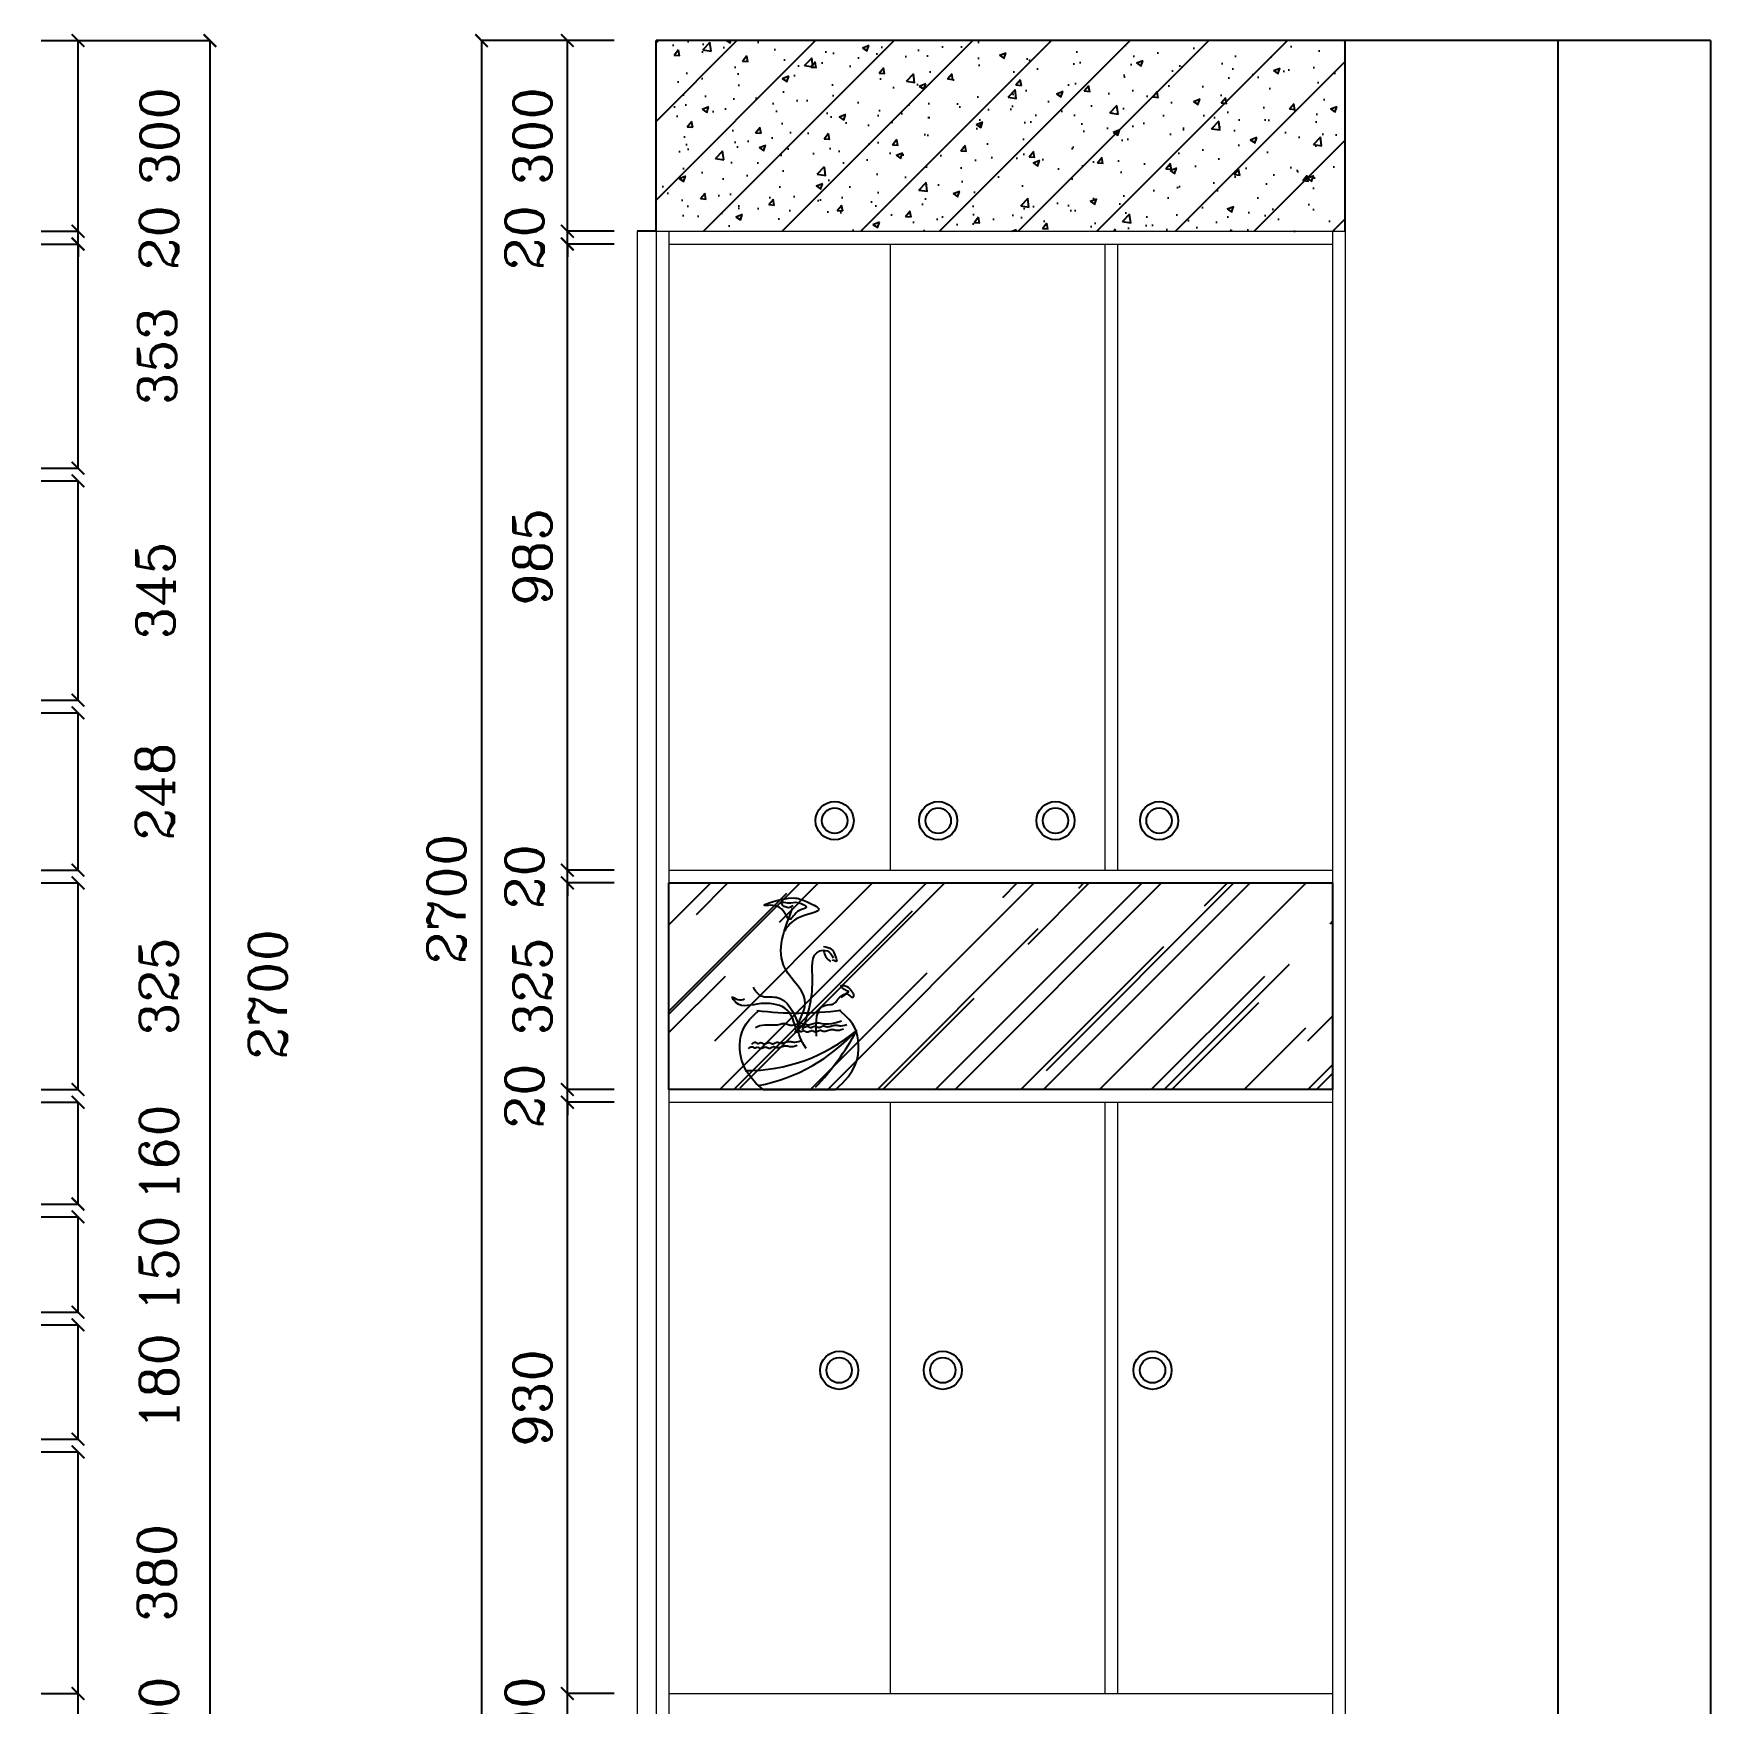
# Model space of a CAD drawing. Header units: millimetres. Extents: x 512961 to 1001058, y -961995 to -458543.
# Drawn here: x 931175 to 933813, y -885218 to -882592 of the extents above; entities that cross this region are included whole.
import ezdxf

# ---------------------------------------------------------------- set-up
doc = ezdxf.new("R2010")
doc.units = ezdxf.units.MM
doc.header["$MEASUREMENT"] = 0
doc.header["$PDMODE"] = 3
doc.layers.get('0').update_dxf_attribs({"linetype": 'CONTINUOUS'})
doc.layers.get('DEFPOINTS').update_dxf_attribs({"linetype": 'CONTINUOUS'})
for name, color, linetype in [('txt', 7, 'CONTINUOUS'), ('WALL', 5, 'CONTINUOUS'), ('家具内线', 8, 'CONTINUOUS'), ('家具外线', 4, 'CONTINUOUS'), ('平面家具', 7, 'CONTINUOUS'), ('衣服', 7, 'CONTINUOUS')]:
    doc.layers.add(name, color=color, linetype=linetype)
doc.layers.add('门窗', color=4, linetype='CONTINUOUS', lineweight=13)
doc.styles.get("Standard").update_dxf_attribs({"font": 'complex.shx', "bigfont": 'hzxy.shx'})
doc.dimstyles.new('LMDIM40', dxfattribs={"dimtxt": 80, "dimasz": 20, "dimexe": 0, "dimexo": 0, "dimgap": 25, "dimtad": 1, "dimdec": 0, "dimzin": 0, "dimdsep": 46, "dimtxsty": 'Standard', "dimblk1": 'DOT', "dimblk2": 'DOT', "dimsah": 1, "dimcen": 0, "dimclrd": 2, "dimclre": 2, "dimclrt": 2, "dimadec": 0, "dimazin": 0, "dimtfac": 1, "dimtdec": 0, "dimtmove": 2, "dimatfit": 3, "dimldrblk": 'DOT', "dimfxl": 0, "dimtolj": 1, "dimtzin": 0, "dimarcsym": 0})

# ---------------------------------------------------------------- blocks, each defined once
blk = doc.blocks.new('_ArchTick')
at = {"color": 0, "linetype": 'ByBlock', "const_width": 0.15}
blk.add_lwpolyline([(-0.5, -0.5), (0.5, 0.5)], dxfattribs=at)
blk = doc.blocks.new('*D932')
at = {"layer": 'DEFPOINTS', "color": 0}
for p in [(931186.9, -885202.9), (931244.9, -885202.9), (931186.9, -885302.9)]:
    blk.add_point(p, dxfattribs=at)
at = {"layer": 'txt', "color": 2, "lineweight": -2}
for p, q in [((931186.9, -885202.9), (931244.9, -885202.9)), ((931244.9, -885302.9), (931244.9, -885202.9)), ((931186.9, -885302.9), (931244.9, -885302.9))]:
    blk.add_line(p, q, dxfattribs=at)
at = {"layer": 'txt', "color": 2, "lineweight": -2, "xscale": 20, "yscale": 20, "zscale": 20}
for p, rotation in [((931244.9, -885202.9), 90), ((931244.9, -885302.9), 270)]:
    blk.add_blockref('_ArchTick', p, dxfattribs=dict(at, rotation=rotation))
at = {"layer": 'txt', "color": 2, "insert": (931372.4, -885252.9), "char_height": 60, "attachment_point": 5, "rotation": 90}
blk.add_mtext('\\A1;100', dxfattribs=at)
blk = doc.blocks.new('_DOT')
at = {"color": 0, "linetype": 'ByBlock'}
blk.add_line((-0.5, 0), (-1, 0), dxfattribs=at)
at = {"color": 0, "linetype": 'ByBlock', "const_width": 0.5}
blk.add_lwpolyline([(-0.25, 0, 1), (0.25, 0, 1)], format="xyb", close=True, dxfattribs=at)
blk = doc.blocks.new('DOT')
at = {"color": 0, "linetype": 'ByBlock'}
blk.add_line((-0.35, 0), (-1, 0), dxfattribs=at)
at = {"color": 0, "linetype": 'ByBlock', "const_width": 0.35}
blk.add_lwpolyline([(-0.175, 0, 1), (0.175, 0, 1)], format="xyb", close=True, dxfattribs=at)
blk = doc.blocks.new('*D933')
at = {"layer": 'DEFPOINTS', "color": 0}
for p in [(931186.9, -884822.9), (931244.9, -884822.9), (931186.9, -885202.9)]:
    blk.add_point(p, dxfattribs=at)
at = {"layer": 'txt', "color": 2, "lineweight": -2}
for p, q in [((931186.9, -884822.9), (931244.9, -884822.9)), ((931244.9, -885202.9), (931244.9, -884822.9)), ((931186.9, -885202.9), (931244.9, -885202.9))]:
    blk.add_line(p, q, dxfattribs=at)
at = {"layer": 'txt', "color": 2, "lineweight": -2, "xscale": 20, "yscale": 20, "zscale": 20}
for p, rotation in [((931244.9, -884822.9), 90), ((931244.9, -885202.9), 270)]:
    blk.add_blockref('_ArchTick', p, dxfattribs=dict(at, rotation=rotation))
at = {"layer": 'txt', "color": 2, "insert": (931368.9, -885012.9), "char_height": 60, "attachment_point": 5, "rotation": 90}
blk.add_mtext('\\A1;380', dxfattribs=at)
blk = doc.blocks.new('*D934')
at = {"layer": 'DEFPOINTS', "color": 0}
for p in [(931186.9, -884622.9), (931244.9, -884622.9), (931186.9, -884802.9)]:
    blk.add_point(p, dxfattribs=at)
at = {"layer": 'txt', "color": 2, "lineweight": -2}
for p, q in [((931186.9, -884622.9), (931244.9, -884622.9)), ((931244.9, -884802.9), (931244.9, -884622.9)), ((931186.9, -884802.9), (931244.9, -884802.9))]:
    blk.add_line(p, q, dxfattribs=at)
at = {"layer": 'txt', "color": 2, "lineweight": -2, "xscale": 20, "yscale": 20, "zscale": 20}
for p, rotation in [((931244.9, -884622.9), 90), ((931244.9, -884802.9), 270)]:
    blk.add_blockref('_ArchTick', p, dxfattribs=dict(at, rotation=rotation))
at = {"layer": 'txt', "color": 2, "insert": (931372.4, -884712.9), "char_height": 60, "attachment_point": 5, "rotation": 90}
blk.add_mtext('\\A1;180', dxfattribs=at)
blk = doc.blocks.new('*D935')
at = {"layer": 'DEFPOINTS', "color": 0}
for p in [(931186.9, -884452.9), (931244.9, -884452.9), (931186.9, -884602.9)]:
    blk.add_point(p, dxfattribs=at)
at = {"layer": 'txt', "color": 2, "lineweight": -2}
for p, q in [((931186.9, -884452.9), (931244.9, -884452.9)), ((931244.9, -884602.9), (931244.9, -884452.9)), ((931186.9, -884602.9), (931244.9, -884602.9))]:
    blk.add_line(p, q, dxfattribs=at)
at = {"layer": 'txt', "color": 2, "lineweight": -2, "xscale": 20, "yscale": 20, "zscale": 20}
for p, rotation in [((931244.9, -884452.9), 90), ((931244.9, -884602.9), 270)]:
    blk.add_blockref('_ArchTick', p, dxfattribs=dict(at, rotation=rotation))
at = {"layer": 'txt', "color": 2, "insert": (931372.4, -884527.9), "char_height": 60, "attachment_point": 5, "rotation": 90}
blk.add_mtext('\\A1;150', dxfattribs=at)
blk = doc.blocks.new('*D936')
at = {"layer": 'DEFPOINTS', "color": 0}
for p in [(931186.9, -884272.9), (931244.9, -884272.9), (931186.9, -884432.9)]:
    blk.add_point(p, dxfattribs=at)
at = {"layer": 'txt', "color": 2, "lineweight": -2}
for p, q in [((931186.9, -884272.9), (931244.9, -884272.9)), ((931244.9, -884432.9), (931244.9, -884272.9)), ((931186.9, -884432.9), (931244.9, -884432.9))]:
    blk.add_line(p, q, dxfattribs=at)
at = {"layer": 'txt', "color": 2, "lineweight": -2, "xscale": 20, "yscale": 20, "zscale": 20}
for p, rotation in [((931244.9, -884272.9), 90), ((931244.9, -884432.9), 270)]:
    blk.add_blockref('_ArchTick', p, dxfattribs=dict(at, rotation=rotation))
at = {"layer": 'txt', "color": 2, "insert": (931372.4, -884352.9), "char_height": 60, "attachment_point": 5, "rotation": 90}
blk.add_mtext('\\A1;160', dxfattribs=at)
blk = doc.blocks.new('*D937')
at = {"layer": 'DEFPOINTS', "color": 0}
for p in [(931186.9, -883927.9), (931244.9, -883927.9), (931186.9, -884252.9)]:
    blk.add_point(p, dxfattribs=at)
at = {"layer": 'txt', "color": 2, "lineweight": -2}
for p, q in [((931186.9, -883927.9), (931244.9, -883927.9)), ((931244.9, -884252.9), (931244.9, -883927.9)), ((931186.9, -884252.9), (931244.9, -884252.9))]:
    blk.add_line(p, q, dxfattribs=at)
at = {"layer": 'txt', "color": 2, "lineweight": -2, "xscale": 20, "yscale": 20, "zscale": 20}
for p, rotation in [((931244.9, -883927.9), 90), ((931244.9, -884252.9), 270)]:
    blk.add_blockref('_ArchTick', p, dxfattribs=dict(at, rotation=rotation))
at = {"layer": 'txt', "color": 2, "insert": (931371.9, -884090.4), "char_height": 60, "attachment_point": 5, "rotation": 90}
blk.add_mtext('\\A1;325', dxfattribs=at)
blk = doc.blocks.new('*D938')
at = {"layer": 'DEFPOINTS', "color": 0}
for p in [(931186.9, -883660.4), (931244.9, -883660.4), (931186.9, -883907.9)]:
    blk.add_point(p, dxfattribs=at)
at = {"layer": 'txt', "color": 2, "lineweight": -2}
for p, q in [((931186.9, -883660.4), (931244.9, -883660.4)), ((931244.9, -883907.9), (931244.9, -883660.4)), ((931186.9, -883907.9), (931244.9, -883907.9))]:
    blk.add_line(p, q, dxfattribs=at)
at = {"layer": 'txt', "color": 2, "lineweight": -2, "xscale": 20, "yscale": 20, "zscale": 20}
for p, rotation in [((931244.9, -883660.4), 90), ((931244.9, -883907.9), 270)]:
    blk.add_blockref('_ArchTick', p, dxfattribs=dict(at, rotation=rotation))
at = {"layer": 'txt', "color": 2, "insert": (931365.9, -883784.2), "char_height": 60, "attachment_point": 5, "rotation": 90}
blk.add_mtext('\\A1;248', dxfattribs=at)
blk = doc.blocks.new('*D939')
at = {"layer": 'DEFPOINTS', "color": 0}
for p in [(931186.9, -883295.4), (931244.9, -883295.4), (931186.9, -883640.4)]:
    blk.add_point(p, dxfattribs=at)
at = {"layer": 'txt', "color": 2, "lineweight": -2}
for p, q in [((931186.9, -883295.4), (931244.9, -883295.4)), ((931244.9, -883640.4), (931244.9, -883295.4)), ((931186.9, -883640.4), (931244.9, -883640.4))]:
    blk.add_line(p, q, dxfattribs=at)
at = {"layer": 'txt', "color": 2, "lineweight": -2, "xscale": 20, "yscale": 20, "zscale": 20}
for p, rotation in [((931244.9, -883295.4), 90), ((931244.9, -883640.4), 270)]:
    blk.add_blockref('_ArchTick', p, dxfattribs=dict(at, rotation=rotation))
at = {"layer": 'txt', "color": 2, "insert": (931366.9, -883467.9), "char_height": 60, "attachment_point": 5, "rotation": 90}
blk.add_mtext('\\A1;345', dxfattribs=at)
blk = doc.blocks.new('*D940')
at = {"layer": 'DEFPOINTS', "color": 0}
for p in [(931186.9, -882922.9), (931244.9, -882922.9), (931186.9, -883275.4)]:
    blk.add_point(p, dxfattribs=at)
at = {"layer": 'txt', "color": 2, "lineweight": -2}
for p, q in [((931186.9, -882922.9), (931244.9, -882922.9)), ((931244.9, -883275.4), (931244.9, -882922.9)), ((931186.9, -883275.4), (931244.9, -883275.4))]:
    blk.add_line(p, q, dxfattribs=at)
at = {"layer": 'txt', "color": 2, "lineweight": -2, "xscale": 20, "yscale": 20, "zscale": 20}
for p, rotation in [((931244.9, -882922.9), 90), ((931244.9, -883275.4), 270)]:
    blk.add_blockref('_ArchTick', p, dxfattribs=dict(at, rotation=rotation))
at = {"layer": 'txt', "color": 2, "insert": (931369.4, -883099.2), "char_height": 60, "attachment_point": 5, "rotation": 90}
blk.add_mtext('\\A1;353', dxfattribs=at)
blk = doc.blocks.new('*D941')
at = {"layer": 'DEFPOINTS', "color": 0}
for p in [(931186.9, -882902.9), (931244.9, -882902.9), (931186.9, -882922.9)]:
    blk.add_point(p, dxfattribs=at)
at = {"layer": 'txt', "color": 2, "lineweight": -2}
for p, q in [((931244.9, -882902.9), (931244.9, -882882.9)), ((931186.9, -882902.9), (931244.9, -882902.9)), ((931244.9, -882922.9), (931244.9, -882902.9)), ((931186.9, -882922.9), (931244.9, -882922.9)), ((931244.9, -882922.9), (931244.9, -882942.9))]:
    blk.add_line(p, q, dxfattribs=at)
at = {"layer": 'txt', "color": 2, "lineweight": -2, "xscale": 20, "yscale": 20, "zscale": 20}
for p, rotation in [((931244.9, -882902.9), 270), ((931244.9, -882922.9), 90)]:
    blk.add_blockref('_ArchTick', p, dxfattribs=dict(at, rotation=rotation))
at = {"layer": 'txt', "color": 2, "insert": (931372.4, -882912.9), "char_height": 60, "attachment_point": 5, "rotation": 90}
blk.add_mtext('\\A1;20', dxfattribs=at)
blk = doc.blocks.new('*D942')
at = {"layer": 'DEFPOINTS', "color": 0}
for p in [(931186.9, -882602.9), (931186.9, -885302.9), (931452.4, -885302.9)]:
    blk.add_point(p, dxfattribs=at)
at = {"layer": 'txt', "color": 2, "lineweight": -2}
for p, q in [((931186.9, -882602.9), (931452.4, -882602.9)), ((931452.4, -882602.9), (931452.4, -885302.9)), ((931186.9, -885302.9), (931452.4, -885302.9))]:
    blk.add_line(p, q, dxfattribs=at)
at = {"layer": 'txt', "color": 2, "lineweight": -2, "xscale": 20, "yscale": 20, "zscale": 20}
for p, rotation in [((931452.4, -882602.9), 90), ((931452.4, -885302.9), 270)]:
    blk.add_blockref('_ArchTick', p, dxfattribs=dict(at, rotation=rotation))
at = {"layer": 'txt', "color": 2, "insert": (931543.4, -884102.9), "char_height": 60, "attachment_point": 5, "rotation": 90}
blk.add_mtext('\\A1;2700', dxfattribs=at)
blk = doc.blocks.new('*D948')
at = {"layer": 'DEFPOINTS', "color": 0}
for p in [(932014.8, -885202.9), (932088.3, -885202.9), (932088.3, -885302.9)]:
    blk.add_point(p, dxfattribs=at)
at = {"layer": 'txt', "color": 2, "lineweight": -2}
for p, q in [((932088.3, -885202.9), (932014.8, -885202.9)), ((932014.8, -885302.9), (932014.8, -885202.9)), ((932088.3, -885302.9), (932014.8, -885302.9))]:
    blk.add_line(p, q, dxfattribs=at)
at = {"layer": 'txt', "color": 2, "lineweight": -2, "xscale": 20, "yscale": 20, "zscale": 20}
for p, rotation in [((932014.8, -885202.9), 90), ((932014.8, -885302.9), 270)]:
    blk.add_blockref('_ArchTick', p, dxfattribs=dict(at, rotation=rotation))
at = {"layer": 'txt', "color": 2, "insert": (931947.3, -885252.9), "char_height": 60, "attachment_point": 5, "rotation": 90}
blk.add_mtext('\\A1;100', dxfattribs=at)
blk = doc.blocks.new('*D949')
at = {"layer": 'DEFPOINTS', "color": 0}
for p in [(932014.8, -884272.9), (932088.3, -884272.9), (932088.3, -885202.9)]:
    blk.add_point(p, dxfattribs=at)
at = {"layer": 'txt', "color": 2, "lineweight": -2}
for p, q in [((932088.3, -884272.9), (932014.8, -884272.9)), ((932014.8, -885202.9), (932014.8, -884272.9)), ((932088.3, -885202.9), (932014.8, -885202.9))]:
    blk.add_line(p, q, dxfattribs=at)
at = {"layer": 'txt', "color": 2, "lineweight": -2, "xscale": 20, "yscale": 20, "zscale": 20}
for p, rotation in [((932014.8, -884272.9), 90), ((932014.8, -885202.9), 270)]:
    blk.add_blockref('_ArchTick', p, dxfattribs=dict(at, rotation=rotation))
at = {"layer": 'txt', "color": 2, "insert": (931959.8, -884737.9), "char_height": 60, "attachment_point": 5, "rotation": 90}
blk.add_mtext('\\A1;930', dxfattribs=at)
blk = doc.blocks.new('*D950')
at = {"layer": 'DEFPOINTS', "color": 0}
for p in [(932014.8, -884252.9), (932088.3, -884252.9), (932088.3, -884272.9)]:
    blk.add_point(p, dxfattribs=at)
at = {"layer": 'txt', "color": 2, "lineweight": -2}
for p, q in [((932014.8, -884252.9), (932014.8, -884232.9)), ((932088.3, -884252.9), (932014.8, -884252.9)), ((932014.8, -884272.9), (932014.8, -884252.9)), ((932088.3, -884272.9), (932014.8, -884272.9)), ((932014.8, -884272.9), (932014.8, -884292.9))]:
    blk.add_line(p, q, dxfattribs=at)
at = {"layer": 'txt', "color": 2, "lineweight": -2, "xscale": 20, "yscale": 20, "zscale": 20}
for p, rotation in [((932014.8, -884252.9), 270), ((932014.8, -884272.9), 90)]:
    blk.add_blockref('_ArchTick', p, dxfattribs=dict(at, rotation=rotation))
at = {"layer": 'txt', "color": 2, "insert": (931947.3, -884262.9), "char_height": 60, "attachment_point": 5, "rotation": 90}
blk.add_mtext('\\A1;20', dxfattribs=at)
blk = doc.blocks.new('*D951')
at = {"layer": 'DEFPOINTS', "color": 0}
for p in [(932014.8, -883927.9), (932088.3, -883927.9), (932088.3, -884252.9)]:
    blk.add_point(p, dxfattribs=at)
at = {"layer": 'txt', "color": 2, "lineweight": -2}
for p, q in [((932088.3, -883927.9), (932014.8, -883927.9)), ((932014.8, -884252.9), (932014.8, -883927.9)), ((932088.3, -884252.9), (932014.8, -884252.9))]:
    blk.add_line(p, q, dxfattribs=at)
at = {"layer": 'txt', "color": 2, "lineweight": -2, "xscale": 20, "yscale": 20, "zscale": 20}
for p, rotation in [((932014.8, -883927.9), 90), ((932014.8, -884252.9), 270)]:
    blk.add_blockref('_ArchTick', p, dxfattribs=dict(at, rotation=rotation))
at = {"layer": 'txt', "color": 2, "insert": (931959.8, -884090.4), "char_height": 60, "attachment_point": 5, "rotation": 90}
blk.add_mtext('\\A1;325', dxfattribs=at)
blk = doc.blocks.new('*D952')
at = {"layer": 'DEFPOINTS', "color": 0}
for p in [(932014.8, -883907.9), (932088.3, -883907.9), (932088.3, -883927.9)]:
    blk.add_point(p, dxfattribs=at)
at = {"layer": 'txt', "color": 2, "lineweight": -2}
for p, q in [((932014.8, -883907.9), (932014.8, -883887.9)), ((932088.3, -883907.9), (932014.8, -883907.9)), ((932014.8, -883927.9), (932014.8, -883907.9)), ((932088.3, -883927.9), (932014.8, -883927.9)), ((932014.8, -883927.9), (932014.8, -883947.9))]:
    blk.add_line(p, q, dxfattribs=at)
at = {"layer": 'txt', "color": 2, "lineweight": -2, "xscale": 20, "yscale": 20, "zscale": 20}
for p, rotation in [((932014.8, -883907.9), 270), ((932014.8, -883927.9), 90)]:
    blk.add_blockref('_ArchTick', p, dxfattribs=dict(at, rotation=rotation))
at = {"layer": 'txt', "color": 2, "insert": (931947.3, -883917.9), "char_height": 60, "attachment_point": 5, "rotation": 90}
blk.add_mtext('\\A1;20', dxfattribs=at)
blk = doc.blocks.new('*D953')
at = {"layer": 'DEFPOINTS', "color": 0}
for p in [(932014.8, -882922.9), (932088.3, -882922.9), (932088.3, -883907.9)]:
    blk.add_point(p, dxfattribs=at)
at = {"layer": 'txt', "color": 2, "lineweight": -2}
for p, q in [((932088.3, -882922.9), (932014.8, -882922.9)), ((932014.8, -883907.9), (932014.8, -882922.9)), ((932088.3, -883907.9), (932014.8, -883907.9))]:
    blk.add_line(p, q, dxfattribs=at)
at = {"layer": 'txt', "color": 2, "lineweight": -2, "xscale": 20, "yscale": 20, "zscale": 20}
for p, rotation in [((932014.8, -882922.9), 90), ((932014.8, -883907.9), 270)]:
    blk.add_blockref('_ArchTick', p, dxfattribs=dict(at, rotation=rotation))
at = {"layer": 'txt', "color": 2, "insert": (931959.8, -883415.4), "char_height": 60, "attachment_point": 5, "rotation": 90}
blk.add_mtext('\\A1;985', dxfattribs=at)
blk = doc.blocks.new('*D954')
at = {"layer": 'DEFPOINTS', "color": 0}
for p in [(932014.8, -882902.9), (932088.3, -882902.9), (932088.3, -882922.9)]:
    blk.add_point(p, dxfattribs=at)
at = {"layer": 'txt', "color": 2, "lineweight": -2}
for p, q in [((932014.8, -882902.9), (932014.8, -882882.9)), ((932088.3, -882902.9), (932014.8, -882902.9)), ((932014.8, -882922.9), (932014.8, -882902.9)), ((932088.3, -882922.9), (932014.8, -882922.9)), ((932014.8, -882922.9), (932014.8, -882942.9))]:
    blk.add_line(p, q, dxfattribs=at)
at = {"layer": 'txt', "color": 2, "lineweight": -2, "xscale": 20, "yscale": 20, "zscale": 20}
for p, rotation in [((932014.8, -882902.9), 270), ((932014.8, -882922.9), 90)]:
    blk.add_blockref('_ArchTick', p, dxfattribs=dict(at, rotation=rotation))
at = {"layer": 'txt', "color": 2, "insert": (931947.3, -882912.9), "char_height": 60, "attachment_point": 5, "rotation": 90}
blk.add_mtext('\\A1;20', dxfattribs=at)
blk = doc.blocks.new('*D960')
at = {"layer": 'DEFPOINTS', "color": 0}
for p in [(932088.3, -882602.9), (931879.8, -885302.9), (932088.3, -885302.9)]:
    blk.add_point(p, dxfattribs=at)
at = {"layer": 'txt', "color": 2, "lineweight": -2}
for p, q in [((932088.3, -882602.9), (931879.8, -882602.9)), ((931879.8, -882602.9), (931879.8, -885302.9)), ((932088.3, -885302.9), (931879.8, -885302.9))]:
    blk.add_line(p, q, dxfattribs=at)
at = {"layer": 'txt', "color": 2, "lineweight": -2, "xscale": 20, "yscale": 20, "zscale": 20}
for p, rotation in [((931879.8, -882602.9), 90), ((931879.8, -885302.9), 270)]:
    blk.add_blockref('_ArchTick', p, dxfattribs=dict(at, rotation=rotation))
at = {"layer": 'txt', "color": 2, "insert": (931824.8, -883952.9), "char_height": 60, "attachment_point": 5, "rotation": 90}
blk.add_mtext('\\A1;2700', dxfattribs=at)
blk = doc.blocks.new('*D1105')
at = {"layer": 'DEFPOINTS', "color": 0}
for p in [(932014.8, -882602.9), (932088.3, -882602.9), (932088.3, -882902.9)]:
    blk.add_point(p, dxfattribs=at)
at = {"layer": 'txt', "color": 2, "lineweight": -2}
for p, q in [((932088.3, -882602.9), (932014.8, -882602.9)), ((932014.8, -882902.9), (932014.8, -882602.9)), ((932088.3, -882902.9), (932014.8, -882902.9))]:
    blk.add_line(p, q, dxfattribs=at)
at = {"layer": 'txt', "color": 2, "lineweight": -2, "xscale": 20, "yscale": 20, "zscale": 20}
for p, rotation in [((932014.8, -882602.9), 90), ((932014.8, -882902.9), 270)]:
    blk.add_blockref('_ArchTick', p, dxfattribs=dict(at, rotation=rotation))
at = {"layer": 'txt', "color": 2, "insert": (931959.8, -882752.9), "char_height": 60, "attachment_point": 5, "rotation": 90}
blk.add_mtext('\\A1;300', dxfattribs=at)
blk = doc.blocks.new('*D1107')
at = {"layer": 'DEFPOINTS', "color": 0}
for p in [(931186.9, -882602.9), (931244.9, -882602.9), (931186.9, -882902.9)]:
    blk.add_point(p, dxfattribs=at)
at = {"layer": 'txt', "color": 2, "lineweight": -2}
for p, q in [((931186.9, -882602.9), (931244.9, -882602.9)), ((931244.9, -882902.9), (931244.9, -882602.9)), ((931186.9, -882902.9), (931244.9, -882902.9))]:
    blk.add_line(p, q, dxfattribs=at)
at = {"layer": 'txt', "color": 2, "lineweight": -2, "xscale": 20, "yscale": 20, "zscale": 20}
for p, rotation in [((931244.9, -882602.9), 90), ((931244.9, -882902.9), 270)]:
    blk.add_blockref('_ArchTick', p, dxfattribs=dict(at, rotation=rotation))
at = {"layer": 'txt', "color": 2, "insert": (931373, -882752.9), "char_height": 60, "attachment_point": 5, "rotation": 90}
blk.add_mtext('\\A1;300', dxfattribs=at)

msp = doc.modelspace()

# ---------------------------------------------------------------- hatches: boundary and pattern name
at = {"layer": 'txt'}
h = msp.add_hatch(dxfattribs=at)
h.set_pattern_fill('AR-CONC', color=256, scale=15, style=0)
h.set_pattern_definition([(50, (385823.96, -350386.91), (107.589027, -9.41282), [11.25, -123.75]), (355, (385823.96, -350386.91), (-20.8127, 112.82882), [9, -99]), (100.4514, (385832.93, -350387.7), (86.776407, 103.415931), [9.561029, -105.171317]), (46.1842, (385823.96, -350356.91), (160.086157, -24.827852), [16.875, -185.625]), (96.6356, (385837.3, -350358.98), (140.199406, 146.11768), [14.341543, -157.75695]), (351.1842, (385823.96, -350356.91), (140.19929, 146.11779), [13.5, -148.5]), (21, (385838.96, -350364.41), (89.536058, -60.392834), [11.25, -123.75]), (326, (385838.96, -350364.41), (36.4973, 108.772507), [9, -99]), (71.4514, (385846.43, -350369.45), (126.033394, 48.379575), [9.561029, -105.171317]), (37.5, (385823.964, -350386.913), (1.8239783, 49.934078), [0, -97.8, 0, -100.5, 0, -99.375]), (7.5, (385823.964, -350386.913), (39.4604306, 59.1617568), [0, -57.3, 0, -95.55, 0, -37.875]), (327.5, (385790.514, -350386.913), (80.0733654, -3.3832308), [0, -37.5, 0, -117, 0, -155.25]), (317.5, (385775.514, -350386.91), (87.4779254, 15.0157473), [0, -48.75, 0, -77.7, 0, -110.25])])
h.paths.add_polyline_path([(933238.6, -882902.9), (933238.6, -882602.9), (932154.6, -882602.9), (932154.6, -882902.9)])
h = msp.add_hatch(dxfattribs=at)
h.set_pattern_fill('AR-RROOF', color=252, scale=120, angle=45, style=0)
h.set_pattern_definition([(45, (79356.77, 25751.18), (101.823376, 271.529004), [1800, -240, 600, -120]), (45, (79427.2, 25906.46), (-197.707056, 28.001429), [360, -39.6, 720, -90]), (45, (79327.08, 25865.73), (384.383246, 498.0860167), [960, -168, 480, -120])])
h.paths.add_polyline_path([(932174.6, -883927.9), (933218.6, -883927.9), (933218.6, -884252.9), (932174.6, -884252.9)])
h.paths.add_polyline_path([(929544.3, -883927.9), (930588.3, -883927.9), (930588.3, -884252.9), (929544.3, -884252.9)])
at = {"layer": 'WALL'}
h = msp.add_hatch(dxfattribs=at)
h.set_pattern_fill('ANSI31', color=256, scale=700, style=0)
h.set_pattern_definition([(45, (385823.96, -350386.91), (-61.871843, 61.871843), [])])
h.paths.add_polyline_path([(932154.6, -882602.9), (932154.6, -882902.9), (933238.6, -882902.9), (933238.6, -882602.9)])

# ---------------------------------------------------------------- linework, layer by layer
at = {"layer": 'txt'}
msp.add_line((932154.6, -882902.9), (932124.6, -882902.9), dxfattribs=at)
at = {"layer": 'WALL'}
for p, q in [((932154.6, -882902.9), (932154.6, -882602.9)), ((933238.6, -882602.9), (932154.6, -882602.9)), ((933238.6, -882902.9), (933238.6, -882602.9)), ((933813.3, -882602.9), (933238.6, -882602.9)), ((933573.3, -882602.9), (933573.3, -885302.9)), ((933813.3, -882602.9), (933813.3, -885302.9))]:
    msp.add_line(p, q, dxfattribs=at)
at = {"layer": '家具内线', "ltscale": 500}
for centre in [(932435.3, -883829.9), (932598.3, -883829.9), (932782.8, -883829.9), (932945.8, -883829.9), (932442.5, -884694.4), (932605.5, -884694.4), (932935.5, -884694.4)]:
    msp.add_circle(centre, 20, dxfattribs=at)
at = {"layer": '家具外线'}
for centre in [(932435.3, -883829.9), (932598.3, -883829.9), (932782.8, -883829.9), (932945.8, -883829.9), (932442.5, -884694.4), (932605.5, -884694.4), (932935.5, -884694.4)]:
    msp.add_circle(centre, 30, dxfattribs=at)
at = {"layer": '平面家具'}
msp.add_lwpolyline([(932174.6, -883927.9), (933218.6, -883927.9), (933218.6, -884252.9), (932174.6, -884252.9)], close=True, dxfattribs=at)
at = {"layer": '衣服', "color": 44}
for p, q in [((932308.1, -884135.7), (932316.7, -884128.2)), ((932451.2, -884135.7), (932442.6, -884128.2)), ((932289.6, -884162.3), (932292.3, -884155.9)), ((932292.3, -884155.9), (932296.1, -884149.4)), ((932296.1, -884149.4), (932301.3, -884142.7)), ((932301.3, -884142.7), (932308.1, -884135.7)), ((932310.9, -884155.4), (932314.1, -884153.5)), ((932314.1, -884153.5), (932317.6, -884152.3)), ((932317.6, -884152.3), (932321.4, -884151.5)), ((932321.4, -884151.5), (932325.4, -884151.2)), ((932325.4, -884151.2), (932329.3, -884151.1)), ((932329.3, -884151.1), (932333.2, -884151.2)), ((932333.2, -884151.2), (932336.8, -884151.3)), ((932336.8, -884151.3), (932340.1, -884151.3)), ((932340.1, -884151.3), (932343, -884151.1)), ((932343, -884151.1), (932345.5, -884150.8)), ((932345.5, -884150.8), (932347.7, -884150.3)), ((932347.7, -884150.3), (932349.6, -884149.8)), ((932349.6, -884149.8), (932351.2, -884149.4)), ((932351.2, -884149.4), (932352.7, -884149)), ((932352.7, -884149), (932354.1, -884148.7)), ((932354.1, -884148.7), (932355.4, -884148.6)), ((932355.4, -884148.6), (932356.7, -884148.8)), ((932356.7, -884148.8), (932358, -884149.2)), ((932358, -884149.2), (932359.4, -884149.7)), ((932359.4, -884149.7), (932360.8, -884150.2)), ((932360.8, -884150.2), (932362.3, -884150.7)), ((932362.3, -884150.7), (932363.8, -884151.2)), ((932363.8, -884151.2), (932365.5, -884151.5)), ((932365.5, -884151.5), (932367.3, -884151.7)), ((932367.3, -884151.7), (932369.2, -884151.5)), ((932369.2, -884151.5), (932371.2, -884151.2)), ((932371.2, -884151.2), (932373.3, -884150.7)), ((932373.3, -884150.7), (932375.4, -884150.2)), ((932374.5, -884160.9), (932376.1, -884160)), ((932375.4, -884150.2), (932377.4, -884149.7)), ((932376.1, -884160), (932377.4, -884159.7)), ((932377.4, -884149.7), (932379.5, -884149.2)), ((932377.4, -884159.7), (932378.6, -884159.7)), ((932377.9, -884155.5), (932379.7, -884153.9)), ((932378.6, -884159.7), (932379.6, -884160.1)), ((932379.5, -884149.2), (932381.4, -884148.8)), ((932379.6, -884160.1), (932380.4, -884160.6)), ((932379.7, -884153.9), (932381.3, -884153)), ((932380.4, -884160.6), (932381.2, -884161.1)), ((932381.3, -884153), (932382.7, -884152.7)), ((932381.4, -884148.8), (932383.1, -884148.6)), ((932382.7, -884152.7), (932383.8, -884152.8)), ((932383.1, -884148.6), (932384.7, -884148.7)), ((932383.8, -884152.8), (932384.8, -884153.1)), ((932384.4, -884161.1), (932385, -884160.7)), ((932384.7, -884148.7), (932386.2, -884148.9)), ((932384.8, -884153.1), (932385.7, -884153.6)), ((932385, -884160.7), (932385.6, -884160.4)), ((932385.6, -884160.4), (932386.2, -884160.2)), ((932385.7, -884153.6), (932386.4, -884154.1)), ((932386.2, -884148.9), (932387.6, -884149.3)), ((932386.2, -884160.2), (932386.8, -884160.1)), ((932386.4, -884154.1), (932387.2, -884154.5)), ((932386.8, -884160.1), (932387.4, -884160.2)), ((932387.2, -884154.5), (932387.8, -884154.6)), ((932387.4, -884160.2), (932388, -884160.5)), ((932387.6, -884149.3), (932388.9, -884149.8)), ((932387.8, -884154.6), (932388.5, -884154.6)), ((932388, -884160.5), (932388.7, -884160.8)), ((932388.5, -884154.6), (932389.1, -884154.4)), ((932388.7, -884160.8), (932389.3, -884161.2)), ((932388.9, -884149.8), (932390.3, -884150.2)), ((932389.1, -884154.4), (932389.7, -884154.1)), ((932389.7, -884154.1), (932390.3, -884153.8)), ((932390.3, -884150.2), (932391.6, -884150.6)), ((932390.3, -884153.8), (932390.8, -884153.5)), ((932390.8, -884153.5), (932391.4, -884153.3)), ((932391.4, -884153.3), (932392, -884153.2)), ((932391.6, -884150.6), (932393.1, -884150.8)), ((932392, -884153.2), (932392.6, -884153.3)), ((932392.6, -884153.3), (932393.2, -884153.5)), ((932393.1, -884150.8), (932394.6, -884150.8)), ((932393.2, -884153.5), (932393.9, -884153.8)), ((932393.9, -884153.8), (932394.6, -884154.2)), ((932394.6, -884150.8), (932396.3, -884150.6)), ((932394.6, -884154.2), (932395.3, -884154.6)), ((932395.3, -884154.6), (932396, -884154.9)), ((932395.8, -884161.2), (932396.7, -884160.8)), ((932396, -884154.9), (932396.7, -884155.1)), ((932396.3, -884150.6), (932398.2, -884150.1)), ((932396.7, -884155.1), (932397.5, -884155.2)), ((932396.7, -884160.8), (932397.6, -884160.5)), ((932397.5, -884155.2), (932398.4, -884155.1)), ((932397.6, -884160.5), (932398.5, -884160.2)), ((932398.2, -884150.1), (932400.1, -884149.6)), ((932398.4, -884155.1), (932399.2, -884154.9)), ((932398.5, -884160.2), (932399.4, -884160.1)), ((932399.2, -884154.9), (932400.1, -884154.6)), ((932399.4, -884160.1), (932400.3, -884160.2)), ((932400.1, -884149.6), (932402.2, -884149)), ((932400.1, -884154.6), (932401, -884154.2)), ((932400.3, -884160.2), (932401.1, -884160.5)), ((932401, -884154.2), (932402, -884153.8)), ((932401.1, -884160.5), (932401.9, -884160.8)), ((932401.9, -884160.8), (932402.7, -884161.1)), ((932402, -884153.8), (932402.9, -884153.5)), ((932402.2, -884149), (932404.3, -884148.5)), ((932402.9, -884153.5), (932403.8, -884153.3)), ((932403.8, -884153.3), (932404.7, -884153.2)), ((932404.3, -884148.5), (932406.4, -884148.1)), ((932404.7, -884153.2), (932405.5, -884153.3)), ((932405.5, -884153.3), (932406.4, -884153.5)), ((932406.4, -884148.1), (932408.6, -884147.8)), ((932406.4, -884153.5), (932407.2, -884153.8)), ((932407.2, -884153.8), (932408, -884154.2)), ((932408, -884154.2), (932408.8, -884154.5)), ((932408.4, -884161.2), (932409.3, -884160.7)), ((932408.6, -884147.8), (932410.7, -884147.9)), ((932408.8, -884154.5), (932409.6, -884154.8)), ((932409.3, -884160.7), (932410.1, -884160.3)), ((932409.6, -884154.8), (932410.4, -884155)), ((932410.1, -884160.3), (932410.9, -884159.9)), ((932410.4, -884155), (932411.2, -884155.1)), ((932410.7, -884147.9), (932412.9, -884148.3)), ((932410.9, -884159.9), (932411.6, -884159.6)), ((932411.2, -884155.1), (932412, -884154.9)), ((932411.6, -884159.6), (932412.4, -884159.4)), ((932412, -884154.9), (932412.8, -884154.6)), ((932412.4, -884159.4), (932413, -884159.5)), ((932412.8, -884154.6), (932413.7, -884154.2)), ((932412.9, -884148.3), (932415.2, -884148.8)), ((932413, -884159.5), (932413.7, -884159.6)), ((932413.7, -884154.2), (932414.5, -884153.7)), ((932413.7, -884159.6), (932414.4, -884159.9)), ((932414.4, -884159.9), (932415.2, -884160.3)), ((932414.5, -884153.7), (932415.3, -884153.3)), ((932415.2, -884148.8), (932418, -884149.3)), ((932415.2, -884160.3), (932416, -884160.6)), ((932415.3, -884153.3), (932416.1, -884152.9)), ((932416, -884160.6), (932417, -884160.9)), ((932416.1, -884152.9), (932416.9, -884152.6)), ((932416.9, -884152.6), (932417.6, -884152.4)), ((932417.6, -884152.4), (932418.3, -884152.5)), ((932418, -884149.3), (932421.4, -884149.6)), ((932418.3, -884152.5), (932419, -884152.7)), ((932419, -884152.7), (932419.7, -884153)), ((932419.3, -884161), (932420.8, -884160.8)), ((932419.7, -884153), (932420.4, -884153.3)), ((932420.4, -884153.3), (932421.3, -884153.6)), ((932420.8, -884160.8), (932422.4, -884160.4)), ((932421.3, -884153.6), (932422.2, -884153.9)), ((932421.4, -884149.6), (932425.6, -884149.5)), ((932422.2, -884153.9), (932423.3, -884154)), ((932422.4, -884160.4), (932424.1, -884160)), ((932423.3, -884154), (932424.6, -884154)), ((932424.1, -884160), (932425.9, -884159.5)), ((932424.6, -884154), (932426, -884153.8)), ((932425.6, -884149.5), (932431, -884148.8)), ((932425.9, -884159.5), (932427.7, -884159)), ((932426, -884153.8), (932427.6, -884153.5)), ((932427.6, -884153.5), (932429.4, -884153)), ((932427.7, -884159), (932429.5, -884158.6)), ((932429.4, -884153), (932431.1, -884152.5)), ((932429.5, -884158.6), (932431.2, -884158.4)), ((932431, -884148.8), (932437.7, -884147.4)), ((932431.1, -884152.5), (932432.9, -884152)), ((932431.2, -884158.4), (932432.8, -884158.3)), ((932432.8, -884158.3), (932434.2, -884158.5)), ((932432.9, -884152), (932434.7, -884151.6)), ((932434.2, -884158.5), (932435.6, -884158.9)), ((932434.7, -884151.6), (932436.4, -884151.4)), ((932435.6, -884158.9), (932437, -884159.2)), ((932436.4, -884151.4), (932438, -884151.4)), ((932437, -884159.2), (932438.7, -884159.5)), ((932437.7, -884147.4), (932446, -884145)), ((932438, -884151.4), (932439.4, -884151.5)), ((932438.7, -884159.5), (932440.6, -884159.6)), ((932439.4, -884151.5), (932440.8, -884151.9)), ((932440.6, -884159.6), (932442.9, -884159.3)), ((932440.8, -884151.9), (932442.3, -884152.3)), ((932442.3, -884152.3), (932443.9, -884152.5)), ((932442.9, -884159.3), (932445.8, -884158.5)), ((932443.9, -884152.5), (932445.8, -884152.6)), ((932445.8, -884152.6), (932448.2, -884152.3)), ((932445.8, -884158.5), (932449.4, -884157.2)), ((932448.2, -884152.3), (932451.1, -884151.6)), ((932451.1, -884151.6), (932454.6, -884150.3)), ((932458, -884142.7), (932451.2, -884135.7)), ((932463.2, -884149.4), (932458, -884142.7)), ((932467.1, -884155.9), (932463.2, -884149.4)), ((932469.8, -884162.3), (932467.1, -884155.9)), ((932286.4, -884182.4), (932286.9, -884175.4)), ((932286.4, -884189.8), (932286.4, -884182.4)), ((932286.9, -884175.4), (932287.9, -884168.8)), ((932287.9, -884168.8), (932289.6, -884162.3)), ((932299.8, -884188.2), (932301.6, -884186.6)), ((932301.6, -884186.6), (932303.2, -884185.7)), ((932303.2, -884185.7), (932304.5, -884185.4)), ((932304.5, -884185.4), (932305.7, -884185.5)), ((932305, -884181.2), (932306.9, -884179.6)), ((932305.7, -884185.5), (932306.7, -884185.8)), ((932306.7, -884185.8), (932307.6, -884186.3)), ((932306.9, -884179.6), (932308.4, -884178.8)), ((932307.6, -884186.3), (932308.3, -884186.8)), ((932308.3, -884186.8), (932309, -884187.2)), ((932308.4, -884178.8), (932309.8, -884178.4)), ((932309, -884187.2), (932309.7, -884187.3)), ((932309.8, -884178.4), (932310.9, -884178.5)), ((932310.3, -884187.3), (932310.9, -884187.1)), ((932310.9, -884178.5), (932311.9, -884178.8)), ((932310.9, -884187.1), (932311.5, -884186.8)), ((932311.5, -884186.8), (932312.1, -884186.5)), ((932311.9, -884178.8), (932312.8, -884179.3)), ((932312.1, -884186.5), (932312.7, -884186.2)), ((932312.7, -884186.2), (932313.3, -884186)), ((932312.8, -884179.3), (932313.6, -884179.8)), ((932313.3, -884186), (932313.9, -884185.9)), ((932313.6, -884179.8), (932314.3, -884180.2)), ((932313.9, -884185.9), (932314.5, -884186)), ((932314.3, -884180.2), (932314.9, -884180.4)), ((932314.5, -884186), (932315.1, -884186.2)), ((932314.9, -884180.4), (932315.6, -884180.3)), ((932315.1, -884186.2), (932315.8, -884186.5)), ((932315.6, -884180.3), (932316.2, -884180.1)), ((932315.8, -884186.5), (932316.4, -884186.9)), ((932316.2, -884180.1), (932316.8, -884179.8)), ((932316.4, -884186.9), (932317.1, -884187.3)), ((932316.8, -884179.8), (932317.4, -884179.5)), ((932317.4, -884179.5), (932317.9, -884179.2)), ((932317.9, -884179.2), (932318.5, -884179)), ((932318.5, -884179), (932319.1, -884178.9)), ((932319.1, -884178.9), (932319.7, -884179)), ((932319.7, -884179), (932320.4, -884179.2)), ((932320.4, -884179.2), (932321, -884179.5)), ((932321, -884179.5), (932321.7, -884179.9)), ((932321.7, -884179.9), (932322.4, -884180.3)), ((932322, -884187.3), (932322.9, -884186.9)), ((932322.4, -884180.3), (932323.1, -884180.6)), ((932322.9, -884186.9), (932323.8, -884186.5)), ((932323.1, -884180.6), (932323.8, -884180.8)), ((932323.8, -884180.8), (932324.6, -884180.9)), ((932323.8, -884186.5), (932324.7, -884186.2)), ((932324.6, -884180.9), (932325.5, -884180.8)), ((932324.7, -884186.2), (932325.6, -884186)), ((932325.5, -884180.8), (932326.3, -884180.6)), ((932325.6, -884186), (932326.5, -884185.9)), ((932326.3, -884180.6), (932327.2, -884180.3)), ((932326.5, -884185.9), (932327.4, -884186)), ((932327.2, -884180.3), (932328.1, -884179.9)), ((932327.4, -884186), (932328.2, -884186.2)), ((932328.1, -884179.9), (932329.1, -884179.5)), ((932328.2, -884186.2), (932329, -884186.5)), ((932329, -884186.5), (932329.9, -884186.9)), ((932329.1, -884179.5), (932330, -884179.2)), ((932329.9, -884186.9), (932330.7, -884187.2)), ((932330, -884179.2), (932330.9, -884179)), ((932330.9, -884179), (932331.8, -884178.9)), ((932331.8, -884178.9), (932332.6, -884179)), ((932332.6, -884179), (932333.5, -884179.2)), ((932333.5, -884179.2), (932334.3, -884179.5)), ((932334.3, -884179.5), (932335.1, -884179.9)), ((932334.7, -884187.3), (932335.6, -884186.9)), ((932335.1, -884179.9), (932335.9, -884180.2)), ((932335.6, -884186.9), (932336.4, -884186.4)), ((932335.9, -884180.2), (932336.7, -884180.5)), ((932336.4, -884186.4), (932337.2, -884186)), ((932336.7, -884180.5), (932337.5, -884180.7)), ((932337.2, -884186), (932338, -884185.6)), ((932337.5, -884180.7), (932338.3, -884180.8)), ((932338, -884185.6), (932338.7, -884185.3)), ((932338.3, -884180.8), (932339.1, -884180.6)), ((932338.7, -884185.3), (932339.5, -884185.1)), ((932339.1, -884180.6), (932340, -884180.3)), ((932339.5, -884185.1), (932340.2, -884185.2)), ((932340, -884180.3), (932340.8, -884179.9)), ((932340.2, -884185.2), (932340.8, -884185.4)), ((932340.8, -884179.9), (932341.6, -884179.5)), ((932340.8, -884185.4), (932341.5, -884185.7)), ((932341.5, -884185.7), (932342.3, -884186)), ((932341.6, -884179.5), (932342.4, -884179)), ((932342.3, -884186), (932343.1, -884186.3)), ((932342.4, -884179), (932343.2, -884178.6)), ((932343.1, -884186.3), (932344.1, -884186.6)), ((932343.2, -884178.6), (932344, -884178.3)), ((932344, -884178.3), (932344.7, -884178.2)), ((932344.1, -884186.6), (932345.2, -884186.7)), ((932344.7, -884178.2), (932345.4, -884178.2)), ((932345.2, -884186.7), (932346.4, -884186.7)), ((932345.4, -884178.2), (932346.1, -884178.4)), ((932346.1, -884178.4), (932346.8, -884178.7)), ((932346.4, -884186.7), (932347.9, -884186.5)), ((932346.8, -884178.7), (932347.5, -884179)), ((932347.5, -884179), (932348.4, -884179.4)), ((932347.9, -884186.5), (932349.5, -884186.2)), ((932348.4, -884179.4), (932349.3, -884179.6)), ((932349.3, -884179.6), (932350.4, -884179.8)), ((932349.5, -884186.2), (932351.2, -884185.7)), ((932350.4, -884179.8), (932351.7, -884179.8)), ((932351.2, -884185.7), (932353, -884185.2)), ((932351.7, -884179.8), (932353.1, -884179.6)), ((932353, -884185.2), (932354.8, -884184.7)), ((932353.1, -884179.6), (932354.7, -884179.2)), ((932354.7, -884179.2), (932356.5, -884178.7)), ((932354.8, -884184.7), (932356.6, -884184.3)), ((932356.5, -884178.7), (932358.2, -884178.2)), ((932356.6, -884184.3), (932358.3, -884184.1)), ((932358.2, -884178.2), (932360.1, -884177.8)), ((932358.3, -884184.1), (932359.9, -884184.1)), ((932359.9, -884184.1), (932361.3, -884184.2)), ((932360.1, -884177.8), (932361.8, -884177.4)), ((932361.3, -884184.2), (932362.7, -884184.6)), ((932361.8, -884177.4), (932363.5, -884177.1)), ((932362.7, -884184.6), (932364.1, -884185)), ((932363.5, -884177.1), (932365.1, -884177.1)), ((932364.1, -884185), (932365.8, -884185.2)), ((932365.1, -884177.1), (932366.5, -884177.3)), ((932365.8, -884185.2), (932367.7, -884185.3)), ((932366.5, -884177.3), (932367.9, -884177.6)), ((932367.7, -884185.3), (932370.1, -884185)), ((932367.9, -884177.6), (932369.4, -884178)), ((932369.4, -884178), (932371, -884178.3)), ((932370.1, -884185), (932373, -884184.3)), ((932371, -884178.3), (932372.9, -884178.3)), ((932372.7, -884162.5), (932374.5, -884160.9)), ((932372.9, -884178.3), (932375.3, -884178)), ((932373, -884184.3), (932376.5, -884183)), ((932375.3, -884178), (932378.2, -884177.3)), ((932378.2, -884177.3), (932381.7, -884176)), ((932381.2, -884161.1), (932381.9, -884161.4)), ((932381.9, -884161.4), (932382.6, -884161.6)), ((932382.6, -884161.6), (932383.2, -884161.6)), ((932383.2, -884161.6), (932383.8, -884161.4)), ((932383.8, -884161.4), (932384.4, -884161.1)), ((932389.3, -884161.2), (932390, -884161.5)), ((932390, -884161.5), (932390.8, -884161.9)), ((932390.8, -884161.9), (932391.5, -884162.1)), ((932391.5, -884162.1), (932392.3, -884162.2)), ((932392.3, -884162.2), (932393.1, -884162.1)), ((932393.1, -884162.1), (932394, -884161.9)), ((932394, -884161.9), (932394.9, -884161.5)), ((932394.9, -884161.5), (932395.8, -884161.2)), ((932402.7, -884161.1), (932403.5, -884161.5)), ((932403.5, -884161.5), (932404.3, -884161.8)), ((932404.3, -884161.8), (932405.2, -884162)), ((932405.2, -884162), (932406, -884162)), ((932406, -884162), (932406.8, -884161.9)), ((932406.8, -884161.9), (932407.6, -884161.6)), ((932407.6, -884161.6), (932408.4, -884161.2)), ((932417, -884160.9), (932418.1, -884161)), ((932418.1, -884161), (932419.3, -884161)), ((932471.5, -884168.8), (932469.8, -884162.3)), ((932472.5, -884175.4), (932471.5, -884168.8)), ((932472.9, -884182.4), (932472.5, -884175.4)), ((932472.9, -884189.8), (932472.9, -884182.4)), ((932287.1, -884197.5), (932286.4, -884189.8)), ((932288.7, -884205.7), (932287.1, -884197.5)), ((932291.7, -884214.4), (932288.7, -884205.7)), ((932309.7, -884187.3), (932310.3, -884187.3)), ((932317.1, -884187.3), (932317.9, -884187.6)), ((932317.9, -884187.6), (932318.6, -884187.8)), ((932318.6, -884187.8), (932319.4, -884187.9)), ((932319.4, -884187.9), (932320.2, -884187.8)), ((932320.2, -884187.8), (932321.1, -884187.6)), ((932321.1, -884187.6), (932322, -884187.3)), ((932330.7, -884187.2), (932331.5, -884187.5)), ((932331.5, -884187.5), (932332.3, -884187.7)), ((932332.3, -884187.7), (932333.1, -884187.8)), ((932333.1, -884187.8), (932333.9, -884187.6)), ((932333.9, -884187.6), (932334.7, -884187.3)), ((932467.7, -884214.4), (932470.6, -884205.7)), ((932470.6, -884205.7), (932472.2, -884197.5)), ((932472.2, -884197.5), (932472.9, -884189.8)), ((932296.2, -884223.4), (932291.7, -884214.4)), ((932302.7, -884232.8), (932296.2, -884223.4)), ((932311.4, -884242.7), (932302.7, -884232.8)), ((932447.9, -884242.7), (932456.6, -884232.8)), ((932456.6, -884232.8), (932463.1, -884223.4)), ((932463.1, -884223.4), (932467.7, -884214.4)), ((932322.8, -884252.9), (932311.4, -884242.7)), ((932322.8, -884252.9), (932436.6, -884252.9)), ((932436.6, -884252.9), (932447.9, -884242.7))]:
    msp.add_line(p, q, dxfattribs=at)
for centre, radius, start, end in [((932377.9, -883608.8), 523.7, 262.8939, 277.3744), ((932296.9, -883954.1), 268.9, 269.5005, 310.2379), ((932262.5, -883972.7), 279, 280.9516, 317.979), ((932104.8, -883963.4), 414.7, 316.4298, 331.6493)]:
    msp.add_arc(centre, radius, start, end, dxfattribs=at)
for points in [[(932370.2, -883963.7), (932358.9, -883966.2), (932351.5, -883958.9), (932361.4, -883958.9), (932378.6, -883958.9), (932390.9, -883966.2), (932379.8, -883971.2), (932364.9, -883985.1), (932348.5, -883966.4), (932325, -883963.3), (932370, -883951.5), (932391, -883957.3), (932410.4, -883968.7), (932378.3, -883982.8), (932356.2, -884003.9)], [(932390.3, -884188.5), (932378.2, -884153.4), (932389.1, -884118.2), (932357.6, -884062.5), (932369.7, -883966.9)], [(932417.9, -884027.7), (932430.1, -884031.8), (932437.3, -884045), (932438.3, -884051.1), (932432.2, -884049.1)], [(932385, -884158.8), (932400.4, -884081.2), (932411.8, -884034.8), (932424, -884034.8), (932433.2, -884046)], [(932417.9, -884033.8), (932419.9, -884040.9), (932425, -884048.1), (932429.1, -884051.1)], [(932375.9, -884164), (932356.7, -884124.6), (932339.7, -884118.5), (932313.1, -884118.5), (932276.8, -884112.5), (932274.3, -884107.6), (932282.8, -884111.3), (932293.7, -884110)], [(932307, -884091.9), (932319.1, -884105.2), (932343.3, -884107.6), (932379.4, -884152)], [(932406.8, -884169.1), (932421.2, -884120), (932433.4, -884118), (932445.7, -884105.7), (932456.9, -884098.6), (932450.8, -884095.5), (932445.7, -884089.4), (932450.8, -884089.4), (932462, -884097.6), (932465.1, -884105.7), (932464.1, -884107.8), (932457.9, -884103.7), (932453.9, -884102.7), (932445.7, -884108.8)]]:
    msp.add_spline(points, degree=3, dxfattribs=at)
at = {"layer": '门窗'}
for p, q in [((932124.6, -882902.9), (932124.6, -885302.9)), ((932154.6, -882902.9), (932154.6, -885302.9)), ((932154.6, -882902.9), (933238.6, -882902.9)), ((932174.6, -882902.9), (932174.6, -885302.9)), ((933218.6, -882902.9), (933218.6, -885302.9)), ((933238.6, -882902.9), (933238.6, -885302.9)), ((932174.6, -882922.9), (933218.6, -882922.9)), ((932522.6, -882922.9), (932522.6, -883907.9)), ((932860.6, -882922.9), (932860.6, -883907.9)), ((932880.6, -882922.9), (932880.6, -883907.9)), ((932174.6, -883907.9), (933218.6, -883907.9)), ((932174.6, -883927.9), (933218.6, -883927.9)), ((932174.6, -884252.9), (933218.6, -884252.9)), ((932174.6, -884272.9), (933218.6, -884272.9)), ((932522.6, -884272.9), (932522.6, -885202.9)), ((932860.6, -884272.9), (932860.6, -885202.9)), ((932880.6, -884272.9), (932880.6, -885202.9)), ((932174.6, -885202.9), (933218.6, -885202.9))]:
    msp.add_line(p, q, dxfattribs=at)

# ---------------------------------------------------------------- dimensions: what is measured, and where the dimension line sits
at = {"layer": 'txt'}
for base, p1, p2, angle, picture, middle in [((931452.4, -885302.9), (931186.9, -882602.9), (931186.9, -885302.9), 90, '*D942', (931543.4, -884102.9)), ((931244.9, -882602.9), (931186.9, -882902.9), (931186.9, -882602.9), 90, '*D1107', (931373, -882752.9)), ((931244.8867945, -882922.9132451), (931186.8867945, -883275.4132451), (931186.8867945, -882922.9132451), 270, '*D940', (931369.3867945, -883099.1632451)), ((931244.9, -883295.4), (931186.9, -883640.4), (931186.9, -883295.4), 270, '*D939', (931366.9, -883467.9)), ((931244.8867945, -883660.4132451), (931186.8867945, -883907.9132451), (931186.8867945, -883660.4132451), 270, '*D938', (931365.8867945, -883784.1632451)), ((931244.9, -883927.9), (931186.9, -884252.9), (931186.9, -883927.9), 270, '*D937', (931371.9, -884090.4)), ((931244.9, -884822.9), (931186.9, -885202.9), (931186.9, -884822.9), 270, '*D933', (931368.9, -885012.9))]:
    dim = msp.add_linear_dim(base=base, p1=p1, p2=p2, angle=angle, dimstyle='LMDIM40', override={"dimtxt": 60, "dimblk": 'ArchTick', "dimsah": 0, "dimldrblk": 'DOT'}, dxfattribs=at)
    dim.commit()
    dim.dimension.update_dxf_attribs({"geometry": picture, "text_midpoint": middle, "dimtype": 160})
for base, p1, p2, angle, picture, middle in [((931879.8, -885302.9), (932088.3, -882602.9), (932088.3, -885302.9), 90, '*D960', (931824.8, -883952.9)), ((932014.8, -882602.9), (932088.3, -882902.9), (932088.3, -882602.9), 90, '*D1105', (931959.8, -882752.9)), ((931244.9, -882902.9), (931186.9, -882922.9), (931186.9, -882902.9), 270, '*D941', (931372.4, -882912.9)), ((932014.8, -882902.9), (932088.3, -882922.9), (932088.3, -882902.9), 270, '*D954', (931947.3, -882912.9)), ((932014.8, -882922.9), (932088.3, -883907.9), (932088.3, -882922.9), 270, '*D953', (931959.8, -883415.4)), ((932014.8, -883907.9), (932088.3, -883927.9), (932088.3, -883907.9), 270, '*D952', (931947.3, -883917.9)), ((932014.8, -883927.9), (932088.3, -884252.9), (932088.3, -883927.9), 270, '*D951', (931959.8, -884090.4)), ((932014.8, -884252.9), (932088.3, -884272.9), (932088.3, -884252.9), 270, '*D950', (931947.3, -884262.9)), ((931244.9, -884272.9), (931186.9, -884432.9), (931186.9, -884272.9), 270, '*D936', (931372.4, -884352.9)), ((932014.8, -884272.9), (932088.3, -885202.9), (932088.3, -884272.9), 270, '*D949', (931959.8, -884737.9)), ((931244.9, -884452.9), (931186.9, -884602.9), (931186.9, -884452.9), 270, '*D935', (931372.4, -884527.9)), ((931244.9, -884622.9), (931186.9, -884802.9), (931186.9, -884622.9), 270, '*D934', (931372.4, -884712.9)), ((931244.9, -885202.9), (931186.9, -885302.9), (931186.9, -885202.9), 270, '*D932', (931372.4, -885252.9)), ((932014.8, -885202.9), (932088.3, -885302.9), (932088.3, -885202.9), 270, '*D948', (931947.3, -885252.9))]:
    dim = msp.add_linear_dim(base=base, p1=p1, p2=p2, angle=angle, dimstyle='LMDIM40', override={"dimtxt": 60, "dimblk": 'ArchTick', "dimsah": 0, "dimldrblk": 'DOT'}, dxfattribs=at)
    dim.commit()
    dim.dimension.update_dxf_attribs({"geometry": picture, "text_midpoint": middle})

doc.saveas('drawing.dxf')
